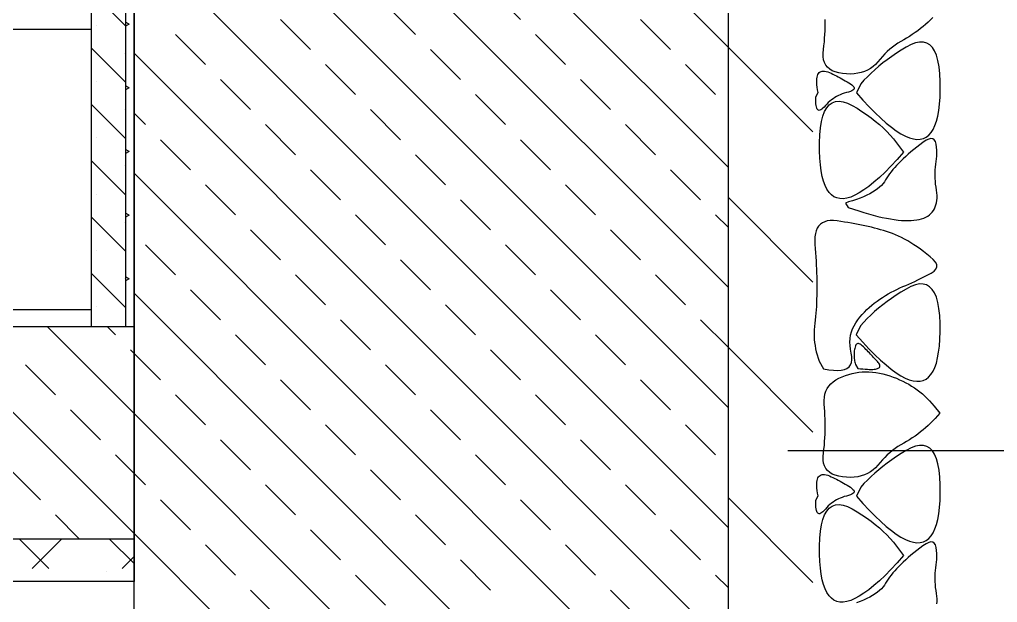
# Model space of a CAD drawing. Header units: metres. Extents: x -220 to 294, y -29 to 18.
# Drawn here: x 234.437 to 237.317, y 6.038 to 7.754 of the extents above; entities that cross this region are included whole.
import ezdxf

# ---------------------------------------------------------------- set-up
doc = ezdxf.new("R2010")
doc.units = ezdxf.units.M
doc.header["$MEASUREMENT"] = 0
doc.linetypes.add('DASHED4', pattern=[0.1875, 0.125, -0.0625])
for name, color, linetype in [('Cizgi', 7, 'Continuous'), ('Kesit_Kot', 7, 'Continuous'), ('Rota', 7, 'Continuous'), ('Tarama', 7, 'Continuous'), ('Yay', 7, 'Continuous')]:
    doc.layers.add(name, color=color, linetype=linetype)

msp = doc.modelspace()

# ---------------------------------------------------------------- linework, layer by layer
at = {"layer": 'Cizgi', "color": 59, "linetype": 'Continuous', "lineweight": -3}
for p, q in [((234.6488, 7.7242), (234.6488, 15.0424)), ((234.7738, 15.0424), (234.7738, 6.8492)), ((234.6488, 6.8992), (234.6488, 7.7242)), ((234.6488, 6.8492), (234.6488, 6.8992))]:
    msp.add_line(p, q, dxfattribs=at)
at = {"layer": 'Cizgi', "color": 38, "linetype": 'Continuous', "lineweight": -3}
msp.add_line((234.7488, 15.0424), (234.7488, 6.8492), dxfattribs=at)
at = {"layer": 'Cizgi', "color": 73, "linetype": 'DASHED4', "lineweight": -3}
for p, q in [((234.7738, 6.0992), (234.7738, 15.0424)), ((234.7738, -7.3977), (234.7738, 8.8523))]:
    msp.add_line(p, q, dxfattribs=at)
at = {"layer": 'Cizgi', "color": 118, "linetype": 'Continuous', "lineweight": -3}
msp.add_line((234.6488, 7.7242), (228.7238, 7.7242), dxfattribs=at)
at = {"layer": 'Cizgi', "color": 241, "linetype": 'Continuous', "lineweight": -3}
for p, q in [((234.6488, 6.8992), (227.8738, 6.8992)), ((234.7738, 6.2242), (234.7738, 6.0992)), ((234.7738, 6.0992), (225.2738, 6.0992)), ((234.7738, 6.0992), (226.9988, 6.0992))]:
    msp.add_line(p, q, dxfattribs=at)
at = {"layer": 'Cizgi', "color": 7, "linetype": 'Continuous', "lineweight": -3}
for p, q in [((234.6488, 6.8492), (227.8238, 6.8492)), ((234.7738, 6.8492), (234.6488, 6.8492)), ((234.7738, 6.8492), (234.7738, 6.2242)), ((234.7738, 6.2242), (227.5238, 6.2242))]:
    msp.add_line(p, q, dxfattribs=at)
at = {"layer": 'Kesit_Kot', "color": 216, "linetype": 'Continuous', "lineweight": -3}
msp.add_line((234.7738, 7.0937), (234.7738, 8.3437), dxfattribs=at)
at = {"layer": 'Rota', "color": 7, "linetype": 'Continuous', "lineweight": -3}
for p, q in [((234.7738, 4.9742), (234.7738, 15.0424)), ((236.5238, 15.0424), (236.5238, 6.2242)), ((236.5238, 6.2242), (236.5238, 4.9742))]:
    msp.add_line(p, q, dxfattribs=at)
at = {"layer": 'Tarama', "color": 58, "linetype": 'Continuous', "lineweight": -3}
for p, q in [((236.5238, 7.6726), (234.7738, 9.4226)), ((236.5238, 7.319), (234.7738, 9.069)), ((236.5238, 6.9655), (234.7738, 8.7155)), ((236.5238, 6.6119), (234.7738, 8.3619)), ((236.5238, 6.2584), (234.7738, 8.0084)), ((235.9125, 7.7536), (235.8241, 7.842)), ((234.7488, 7.7351), (234.6488, 7.8351)), ((235.6031, 7.7094), (235.5148, 7.7978)), ((235.2938, 7.6652), (235.2054, 7.7536)), ((236.3544, 7.6652), (236.2661, 7.7536)), ((234.664, 7.737), (234.664, 7.737)), ((234.7594, 7.7401), (234.7488, 7.7462)), ((234.7594, 7.7401), (234.7488, 7.734)), ((234.9844, 7.621), (234.896, 7.7094)), ((236.0451, 7.621), (235.9567, 7.7094)), ((234.7488, 7.5693), (234.6488, 7.6693)), ((235.7357, 7.5768), (235.6473, 7.6652)), ((236.7738, 7.4226), (236.5238, 7.6726)), ((234.7469, 7.6541), (234.7469, 7.6541)), ((236.5238, 5.9048), (234.7738, 7.6548)), ((235.4264, 7.5326), (235.338, 7.621)), ((236.487, 7.5326), (236.3986, 7.621)), ((235.117, 7.4884), (235.0286, 7.5768)), ((236.1777, 7.4884), (236.0893, 7.5768)), ((234.664, 7.5713), (234.664, 7.5713)), ((234.7594, 7.5526), (234.7488, 7.5587)), ((234.7594, 7.5526), (234.7488, 7.5465)), ((235.8683, 7.4442), (235.7799, 7.5326)), ((234.7488, 7.4036), (234.6488, 7.5036)), ((234.7469, 7.4884), (234.7469, 7.4884)), ((234.8076, 7.4442), (234.7738, 7.478)), ((235.5589, 7.4), (235.4706, 7.4884)), ((235.2496, 7.3558), (235.1612, 7.4442)), ((236.3102, 7.3558), (236.2219, 7.4442)), ((234.664, 7.4056), (234.664, 7.4056)), ((234.9402, 7.3116), (234.8518, 7.4)), ((236.0009, 7.3116), (235.9125, 7.4)), ((234.7594, 7.3651), (234.7488, 7.3712)), ((234.7594, 7.3651), (234.7488, 7.359)), ((235.6915, 7.2674), (235.6031, 7.3558)), ((234.7488, 7.2379), (234.6488, 7.3379)), ((234.7469, 7.3227), (234.7469, 7.3227)), ((236.5238, 5.5513), (234.7738, 7.3013)), ((235.3822, 7.2233), (235.2938, 7.3116)), ((236.4428, 7.2233), (236.3544, 7.3116)), ((235.0728, 7.1791), (234.9844, 7.2674)), ((236.1335, 7.1791), (236.0451, 7.2674)), ((234.664, 7.2398), (234.664, 7.2398)), ((236.7738, 6.9806), (236.5238, 7.2306)), ((235.8241, 7.1349), (235.7357, 7.2233)), ((234.7594, 7.1776), (234.7488, 7.1837)), ((234.7594, 7.1776), (234.7488, 7.1715)), ((235.5148, 7.0907), (235.4264, 7.1791)), ((236.5238, 7.1423), (236.487, 7.1791)), ((234.7488, 7.0722), (234.6488, 7.1722)), ((234.7469, 7.157), (234.7469, 7.157)), ((235.2054, 7.0465), (235.117, 7.1349)), ((236.2661, 7.0465), (236.1777, 7.1349)), ((234.896, 7.0023), (234.8076, 7.0907)), ((235.9567, 7.0023), (235.8683, 7.0907)), ((234.664, 7.0741), (234.664, 7.0741)), ((235.6473, 6.9581), (235.5589, 7.0465)), ((234.7488, 6.9064), (234.6488, 7.0064)), ((235.338, 6.9139), (235.2496, 7.0023)), ((236.3986, 6.9139), (236.3102, 7.0023)), ((234.7469, 6.9912), (234.7469, 6.9912)), ((234.7594, 6.9901), (234.7488, 6.9962)), ((234.7594, 6.9901), (234.7488, 6.984)), ((236.5238, 5.1977), (234.7738, 6.9477)), ((235.0286, 6.8697), (234.9402, 6.9581)), ((236.0893, 6.8697), (236.0009, 6.9581)), ((235.7799, 6.8255), (235.6915, 6.9139)), ((234.664, 6.9084), (234.664, 6.9084)), ((235.4706, 6.7813), (235.3822, 6.8697)), ((236.5238, 6.7887), (236.4428, 6.8697)), ((234.7738, 6.2406), (234.1652, 6.8492)), ((234.7738, 6.5942), (234.5187, 6.8492)), ((234.7193, 6.8255), (234.6955, 6.8492)), ((235.1612, 6.7371), (235.0728, 6.8255)), ((236.2219, 6.7371), (236.1335, 6.8255)), ((234.7738, 6.7709), (234.7635, 6.7813)), ((234.8518, 6.6929), (234.7738, 6.7709)), ((235.9125, 6.6929), (235.8241, 6.7813)), ((236.7738, 6.5387), (236.5238, 6.7887)), ((234.5425, 6.6487), (234.4541, 6.7371)), ((235.6031, 6.6487), (235.5148, 6.7371)), ((235.2938, 6.6045), (235.2054, 6.6929)), ((236.3544, 6.6045), (236.2661, 6.6929)), ((234.9844, 6.5603), (234.896, 6.6487)), ((236.0451, 6.5603), (235.9567, 6.6487)), ((234.6751, 6.5161), (234.5867, 6.6045)), ((235.7357, 6.5161), (235.6473, 6.6045)), ((236.3937, 4.9742), (234.7738, 6.5942)), ((235.4264, 6.4719), (235.338, 6.5603)), ((236.487, 6.4719), (236.3986, 6.5603)), ((235.117, 6.4278), (235.0286, 6.5161)), ((236.1777, 6.4278), (236.0893, 6.5161)), ((234.7738, 6.4174), (234.7193, 6.4719)), ((235.8683, 6.3836), (235.7799, 6.4719)), ((234.4983, 6.3394), (234.4099, 6.4278)), ((235.5589, 6.3394), (235.4706, 6.4278)), ((234.8076, 6.3836), (234.7738, 6.4174)), ((235.2496, 6.2952), (235.1612, 6.3836)), ((236.3102, 6.2952), (236.2219, 6.3836)), ((234.9402, 6.251), (234.8518, 6.3394)), ((236.0009, 6.251), (235.9125, 6.3394)), ((236.7738, 6.0968), (236.5238, 6.3468)), ((234.6134, 6.2242), (234.5425, 6.2952)), ((235.6915, 6.2068), (235.6031, 6.2952)), ((236.0402, 4.9742), (234.7738, 6.2406)), ((235.3822, 6.1626), (235.2938, 6.251)), ((236.4428, 6.1626), (236.3544, 6.251)), ((235.0728, 6.1184), (234.9844, 6.2068)), ((236.1335, 6.1184), (236.0451, 6.2068)), ((235.8241, 6.0742), (235.7357, 6.1626)), ((235.5148, 6.03), (235.4264, 6.1184)), ((236.5238, 6.0816), (236.487, 6.1184)), ((235.2054, 5.9858), (235.117, 6.0742)), ((236.2661, 5.9858), (236.1777, 6.0742))]:
    msp.add_line(p, q, dxfattribs=at)
at = {"layer": 'Tarama', "color": 36, "linetype": 'Continuous', "lineweight": -3}
for p, q in [((236.8101, 7.743), (236.81, 7.754)), ((237.1203, 7.7529), (237.1131, 7.746)), ((237.1274, 7.7599), (237.1203, 7.7529)), ((236.809, 7.7098), (236.8096, 7.7209)), ((236.8096, 7.7209), (236.8099, 7.7319)), ((236.8099, 7.7319), (236.8101, 7.743)), ((237.0826, 7.7209), (237.0746, 7.7151)), ((237.0904, 7.7269), (237.0826, 7.7209)), ((237.0981, 7.7331), (237.0904, 7.7269)), ((237.1057, 7.7394), (237.0981, 7.7331)), ((237.1131, 7.746), (237.1057, 7.7394)), ((236.8074, 7.6876), (236.8083, 7.6987)), ((236.8083, 7.6987), (236.809, 7.7098)), ((237.0411, 7.6941), (237.0324, 7.6892)), ((237.0497, 7.6991), (237.0411, 7.6941)), ((237.0581, 7.7042), (237.0497, 7.6991)), ((237.0664, 7.7096), (237.0581, 7.7042)), ((237.0746, 7.7151), (237.0664, 7.7096)), ((236.8039, 7.6544), (236.8049, 7.6653)), ((236.8049, 7.6653), (236.8063, 7.6765)), ((236.8063, 7.6765), (236.8074, 7.6876)), ((237.0002, 7.666), (236.9928, 7.6593)), ((237.0079, 7.6724), (237.0002, 7.666)), ((237.0159, 7.6784), (237.0079, 7.6724)), ((237.024, 7.684), (237.0159, 7.6784)), ((237.0337, 7.6635), (237.0195, 7.6543)), ((237.0324, 7.6892), (237.024, 7.684)), ((237.0484, 7.6725), (237.0337, 7.6635)), ((237.0628, 7.68), (237.0484, 7.6725)), ((237.076, 7.685), (237.0628, 7.68)), ((237.0882, 7.6874), (237.076, 7.685)), ((237.0992, 7.6873), (237.0882, 7.6874)), ((237.1091, 7.6846), (237.0992, 7.6873)), ((237.1179, 7.6793), (237.1091, 7.6846)), ((237.1256, 7.6715), (237.1179, 7.6793)), ((237.1323, 7.6612), (237.1256, 7.6715)), ((236.804, 7.6444), (236.8039, 7.6544)), ((236.8053, 7.6353), (236.804, 7.6444)), ((236.808, 7.6271), (236.8053, 7.6353)), ((236.9719, 7.637), (236.9653, 7.629)), ((236.9786, 7.6448), (236.9719, 7.637)), ((236.9856, 7.6523), (236.9786, 7.6448)), ((236.9926, 7.6355), (236.9799, 7.6258)), ((236.9928, 7.6593), (236.9856, 7.6523)), ((237.0058, 7.645), (236.9926, 7.6355)), ((237.0195, 7.6543), (237.0058, 7.645)), ((237.1378, 7.6483), (237.1323, 7.6612)), ((237.1422, 7.6328), (237.1378, 7.6483)), ((236.8118, 7.6197), (236.808, 7.6271)), ((236.8169, 7.6133), (236.8118, 7.6197)), ((236.8233, 7.6078), (236.8169, 7.6133)), ((236.8309, 7.6031), (236.8233, 7.6078)), ((236.9429, 7.6096), (236.9344, 7.6047)), ((236.9509, 7.6152), (236.9429, 7.6096)), ((236.9561, 7.606), (236.9449, 7.5958)), ((236.9584, 7.6217), (236.9509, 7.6152)), ((236.9677, 7.616), (236.9561, 7.606)), ((236.9653, 7.629), (236.9584, 7.6217)), ((236.9799, 7.6258), (236.9677, 7.616)), ((237.1454, 7.6148), (237.1422, 7.6328)), ((237.1476, 7.5942), (237.1454, 7.6148)), ((236.7852, 7.5738), (236.7854, 7.5791)), ((236.7854, 7.5791), (236.7861, 7.5838)), ((236.7861, 7.5838), (236.7871, 7.588)), ((236.7871, 7.588), (236.7885, 7.5917)), ((236.7885, 7.5917), (236.7902, 7.5948)), ((236.7902, 7.5948), (236.7923, 7.5973)), ((236.7923, 7.5973), (236.7948, 7.5993)), ((236.7948, 7.5993), (236.7976, 7.6007)), ((236.7976, 7.6007), (236.8008, 7.6016)), ((236.8008, 7.6016), (236.8043, 7.6019)), ((236.8043, 7.6019), (236.8083, 7.6017)), ((236.8083, 7.6017), (236.8125, 7.6009)), ((236.8125, 7.6009), (236.8172, 7.5996)), ((236.8172, 7.5996), (236.8222, 7.5977)), ((236.8222, 7.5977), (236.8275, 7.5954)), ((236.8275, 7.5954), (236.8328, 7.5929)), ((236.8397, 7.5994), (236.8309, 7.6031)), ((236.8328, 7.5929), (236.8381, 7.5903)), ((236.8381, 7.5903), (236.8433, 7.5877)), ((236.8498, 7.5965), (236.8397, 7.5994)), ((236.8433, 7.5877), (236.8486, 7.585)), ((236.8486, 7.585), (236.8538, 7.5822)), ((236.8611, 7.5946), (236.8498, 7.5965)), ((236.8538, 7.5822), (236.8589, 7.5794)), ((236.8589, 7.5794), (236.8641, 7.5765)), ((236.8731, 7.5935), (236.8611, 7.5946)), ((236.8641, 7.5765), (236.8692, 7.5735)), ((236.8845, 7.5933), (236.8731, 7.5935)), ((236.8955, 7.5939), (236.8845, 7.5933)), ((236.906, 7.5954), (236.8955, 7.5939)), ((236.916, 7.5977), (236.906, 7.5954)), ((236.9254, 7.6008), (236.916, 7.5977)), ((236.9343, 7.5854), (236.9242, 7.5749)), ((236.9344, 7.6047), (236.9254, 7.6008)), ((236.9449, 7.5958), (236.9343, 7.5854)), ((237.1487, 7.5711), (237.1476, 7.5942)), ((236.7852, 7.5679), (236.7852, 7.5738)), ((236.7857, 7.5615), (236.7852, 7.5679)), ((236.7865, 7.5546), (236.7857, 7.5615)), ((236.7876, 7.5471), (236.7865, 7.5546)), ((236.8692, 7.5735), (236.8743, 7.5704)), ((236.8743, 7.5704), (236.8794, 7.5673)), ((236.8794, 7.5673), (236.8844, 7.5641)), ((236.8844, 7.5641), (236.8886, 7.561)), ((236.8886, 7.561), (236.8918, 7.5581)), ((236.8938, 7.5478), (236.8916, 7.5456)), ((236.8918, 7.5581), (236.8939, 7.5553)), ((236.8949, 7.5501), (236.8938, 7.5478)), ((236.8939, 7.5553), (236.8949, 7.5526)), ((236.8949, 7.5526), (236.8949, 7.5501)), ((236.9146, 7.5643), (236.9017, 7.5377)), ((236.9242, 7.5749), (236.9146, 7.5643)), ((237.1488, 7.5472), (237.1487, 7.5711)), ((236.7824, 7.5118), (236.7825, 7.5186)), ((236.7825, 7.5186), (236.7828, 7.5262)), ((236.7828, 7.5262), (236.7892, 7.539)), ((236.7892, 7.539), (236.7876, 7.5471)), ((236.833, 7.5205), (236.8281, 7.517)), ((236.838, 7.5238), (236.833, 7.5205)), ((236.8433, 7.5269), (236.838, 7.5238)), ((236.8487, 7.5297), (236.8433, 7.5269)), ((236.8544, 7.5322), (236.8487, 7.5297)), ((236.8602, 7.5345), (236.8544, 7.5322)), ((236.8662, 7.5366), (236.8602, 7.5345)), ((236.8725, 7.5384), (236.8662, 7.5366)), ((236.8787, 7.54), (236.8725, 7.5384)), ((236.8841, 7.5417), (236.8787, 7.54)), ((236.8884, 7.5436), (236.8841, 7.5417)), ((236.8916, 7.5456), (236.8884, 7.5436)), ((236.9017, 7.5377), (236.9208, 7.5163)), ((237.1467, 7.5047), (237.1482, 7.525)), ((237.1482, 7.525), (237.1488, 7.5472)), ((236.7826, 7.5058), (236.7824, 7.5118)), ((236.7831, 7.5006), (236.7826, 7.5058)), ((236.7839, 7.4962), (236.7831, 7.5006)), ((236.7849, 7.4926), (236.7839, 7.4962)), ((236.7863, 7.4897), (236.7849, 7.4926)), ((236.8033, 7.4923), (236.8, 7.4896)), ((236.8069, 7.4959), (236.8033, 7.4923)), ((236.8107, 7.5002), (236.8069, 7.4959)), ((236.8083, 7.4831), (236.8145, 7.4941)), ((236.8148, 7.5048), (236.8107, 7.5002)), ((236.8145, 7.4941), (236.8219, 7.5026)), ((236.819, 7.5091), (236.8148, 7.5048)), ((236.8235, 7.5131), (236.819, 7.5091)), ((236.8219, 7.5026), (236.8304, 7.5085)), ((236.8281, 7.517), (236.8235, 7.5131)), ((236.8304, 7.5085), (236.84, 7.512)), ((236.84, 7.512), (236.8506, 7.513)), ((236.8506, 7.513), (236.8624, 7.5115)), ((236.8624, 7.5115), (236.8752, 7.5075)), ((236.8752, 7.5075), (236.8892, 7.5009)), ((236.8892, 7.5009), (236.904, 7.4923)), ((236.904, 7.4923), (236.9182, 7.4833)), ((236.9208, 7.5163), (236.9391, 7.4967)), ((236.9391, 7.4967), (236.9567, 7.4789)), ((237.1445, 7.4862), (237.1467, 7.5047)), ((236.7879, 7.4877), (236.7863, 7.4897)), ((236.7897, 7.4865), (236.7879, 7.4877)), ((236.7919, 7.4861), (236.7897, 7.4865)), ((236.7943, 7.4864), (236.7919, 7.4861)), ((236.7971, 7.4876), (236.7943, 7.4864)), ((236.8, 7.4896), (236.7971, 7.4876)), ((236.799, 7.4537), (236.8031, 7.4696)), ((236.8031, 7.4696), (236.8083, 7.4831)), ((236.9182, 7.4833), (236.9319, 7.474)), ((236.9319, 7.474), (236.945, 7.4645)), ((236.945, 7.4645), (236.9575, 7.4547)), ((236.9567, 7.4789), (236.9735, 7.463)), ((236.9735, 7.463), (236.9895, 7.4489)), ((237.1378, 7.4546), (237.1416, 7.4695)), ((237.1416, 7.4695), (237.1445, 7.4862)), ((236.7941, 7.4142), (236.796, 7.4352)), ((236.796, 7.4352), (236.799, 7.4537)), ((236.9575, 7.4547), (236.9694, 7.4447)), ((236.9694, 7.4447), (236.9807, 7.4344)), ((236.9807, 7.4344), (236.9914, 7.4239)), ((236.9895, 7.4489), (237.0048, 7.4366)), ((237.0048, 7.4366), (237.0193, 7.4261)), ((237.128, 7.4303), (237.1333, 7.4415)), ((237.1333, 7.4415), (237.1378, 7.4546)), ((236.7933, 7.3907), (236.7941, 7.4142)), ((236.9914, 7.4239), (237.0014, 7.4132)), ((237.0014, 7.4132), (237.0109, 7.4022)), ((237.0193, 7.4261), (237.033, 7.4174)), ((237.033, 7.4174), (237.046, 7.4105)), ((237.046, 7.4105), (237.0582, 7.4054)), ((237.0582, 7.4054), (237.0696, 7.4022)), ((237.0993, 7.4033), (237.1076, 7.4074)), ((237.1076, 7.4074), (237.1152, 7.4132)), ((237.1152, 7.4132), (237.122, 7.4208)), ((237.122, 7.4208), (237.128, 7.4303)), ((236.7934, 7.3674), (236.7933, 7.3907)), ((237.0109, 7.4022), (237.0198, 7.391)), ((237.0198, 7.391), (237.0406, 7.363)), ((237.0696, 7.4022), (237.0803, 7.4008)), ((237.0795, 7.3778), (237.0709, 7.3709)), ((237.0886, 7.3849), (237.0795, 7.3778)), ((237.0803, 7.4008), (237.0901, 7.4011)), ((237.098, 7.392), (237.0886, 7.3849)), ((237.0901, 7.4011), (237.0993, 7.4033)), ((237.107, 7.3981), (237.098, 7.392)), ((237.1148, 7.4018), (237.107, 7.3981)), ((237.1215, 7.4033), (237.1148, 7.4018)), ((237.127, 7.4025), (237.1215, 7.4033)), ((237.1314, 7.3995), (237.127, 7.4025)), ((237.1347, 7.3943), (237.1314, 7.3995)), ((237.1368, 7.3868), (237.1347, 7.3943)), ((237.138, 7.3778), (237.1368, 7.3868)), ((237.1387, 7.369), (237.138, 7.3778)), ((236.7942, 7.3459), (236.7934, 7.3674)), ((236.7958, 7.3261), (236.7942, 7.3459)), ((237.0406, 7.363), (237.0217, 7.3418)), ((237.047, 7.3504), (237.0398, 7.3438)), ((237.0546, 7.3572), (237.047, 7.3504)), ((237.0626, 7.364), (237.0546, 7.3572)), ((237.0709, 7.3709), (237.0626, 7.364)), ((237.1382, 7.3436), (237.1388, 7.3519)), ((237.139, 7.3604), (237.1387, 7.369)), ((237.1388, 7.3519), (237.139, 7.3604)), ((236.7982, 7.3081), (236.7958, 7.3261)), ((237.0035, 7.3224), (236.9861, 7.3047)), ((237.0217, 7.3418), (237.0035, 7.3224)), ((237.0147, 7.318), (237.0093, 7.3118)), ((237.0204, 7.3243), (237.0147, 7.318)), ((237.0265, 7.3307), (237.0204, 7.3243)), ((237.033, 7.3372), (237.0265, 7.3307)), ((237.0398, 7.3438), (237.033, 7.3372)), ((237.1339, 7.3112), (237.1347, 7.3194)), ((237.1347, 7.3194), (237.1358, 7.3275)), ((237.1358, 7.3275), (237.1371, 7.3355)), ((237.1371, 7.3355), (237.1382, 7.3436)), ((236.8013, 7.2919), (236.7982, 7.3081)), ((236.8051, 7.2775), (236.8013, 7.2919)), ((236.9694, 7.2889), (236.9535, 7.2748)), ((236.9861, 7.3047), (236.9694, 7.2889)), ((236.9955, 7.2936), (236.9916, 7.2878)), ((236.9997, 7.2996), (236.9955, 7.2936)), ((237.0043, 7.3057), (236.9997, 7.2996)), ((237.0093, 7.3118), (237.0043, 7.3057)), ((237.1335, 7.3029), (237.1339, 7.3112)), ((237.1335, 7.2945), (237.1335, 7.3029)), ((237.1338, 7.2861), (237.1335, 7.2945)), ((236.8098, 7.2648), (236.8051, 7.2775)), ((236.8151, 7.254), (236.8098, 7.2648)), ((236.9383, 7.2625), (236.9239, 7.252)), ((236.9535, 7.2748), (236.9383, 7.2625)), ((236.9697, 7.2601), (236.9635, 7.2551)), ((236.9753, 7.2653), (236.9697, 7.2601)), ((236.9802, 7.2707), (236.9753, 7.2653)), ((236.9844, 7.2763), (236.9802, 7.2707)), ((236.988, 7.2819), (236.9844, 7.2763)), ((236.9916, 7.2878), (236.988, 7.2819)), ((237.1344, 7.2775), (237.1338, 7.2861)), ((237.1353, 7.2689), (237.1344, 7.2775)), ((237.1366, 7.2602), (237.1353, 7.2689)), ((237.138, 7.2515), (237.1366, 7.2602)), ((236.8212, 7.2449), (236.8151, 7.254)), ((236.8281, 7.2376), (236.8212, 7.2449)), ((236.8357, 7.2321), (236.8281, 7.2376)), ((236.8441, 7.2283), (236.8357, 7.2321)), ((236.8852, 7.2312), (236.8738, 7.2278)), ((236.8973, 7.2363), (236.8852, 7.2312)), ((236.9102, 7.2433), (236.8973, 7.2363)), ((236.9239, 7.252), (236.9102, 7.2433)), ((236.9226, 7.2322), (236.9125, 7.2281)), ((236.9321, 7.2364), (236.9226, 7.2322)), ((236.941, 7.2409), (236.9321, 7.2364)), ((236.9491, 7.2454), (236.941, 7.2409)), ((236.9567, 7.2502), (236.9491, 7.2454)), ((236.9635, 7.2551), (236.9567, 7.2502)), ((237.139, 7.2432), (237.138, 7.2515)), ((237.1394, 7.2353), (237.139, 7.2432)), ((237.1394, 7.2278), (237.1394, 7.2353)), ((236.8533, 7.2264), (236.8441, 7.2283)), ((236.8631, 7.2262), (236.8533, 7.2264)), ((236.8738, 7.2278), (236.8631, 7.2262)), ((236.8781, 7.2167), (236.8693, 7.2131)), ((236.8693, 7.2131), (236.8775, 7.2005)), ((236.8902, 7.2203), (236.8781, 7.2167)), ((236.9017, 7.2241), (236.8902, 7.2203)), ((236.9125, 7.2281), (236.9017, 7.2241)), ((237.1317, 7.1964), (237.1342, 7.2018)), ((237.1342, 7.2018), (237.1363, 7.2077)), ((237.1363, 7.2077), (237.1378, 7.214)), ((237.1378, 7.214), (237.1388, 7.2207)), ((237.1388, 7.2207), (237.1394, 7.2278)), ((236.8775, 7.2005), (236.8933, 7.1951)), ((236.8933, 7.1951), (236.9086, 7.1901)), ((236.9086, 7.1901), (236.9235, 7.1855)), ((236.9235, 7.1855), (236.9378, 7.1814)), ((236.9378, 7.1814), (236.9517, 7.1776)), ((236.9517, 7.1776), (236.965, 7.1742)), ((236.965, 7.1742), (236.9779, 7.1713)), ((237.1063, 7.1719), (237.1118, 7.175)), ((237.1118, 7.175), (237.1167, 7.1785)), ((237.1167, 7.1785), (237.1212, 7.1823)), ((237.1212, 7.1823), (237.1252, 7.1866)), ((237.1252, 7.1866), (237.1287, 7.1913)), ((237.1287, 7.1913), (237.1317, 7.1964)), ((236.7906, 7.1457), (236.7865, 7.1393)), ((236.7957, 7.151), (236.7906, 7.1457)), ((236.8016, 7.1552), (236.7957, 7.151)), ((236.8085, 7.1584), (236.8016, 7.1552)), ((236.8162, 7.1606), (236.8085, 7.1584)), ((236.8249, 7.1617), (236.8162, 7.1606)), ((236.8345, 7.1617), (236.8249, 7.1617)), ((236.8449, 7.1607), (236.8345, 7.1617)), ((236.8557, 7.1592), (236.8449, 7.1607)), ((236.8664, 7.1576), (236.8557, 7.1592)), ((236.8769, 7.1559), (236.8664, 7.1576)), ((236.8872, 7.1542), (236.8769, 7.1559)), ((236.8974, 7.1523), (236.8872, 7.1542)), ((236.9074, 7.1504), (236.8974, 7.1523)), ((236.9173, 7.1485), (236.9074, 7.1504)), ((236.927, 7.1464), (236.9173, 7.1485)), ((236.9366, 7.1443), (236.927, 7.1464)), ((236.946, 7.1421), (236.9366, 7.1443)), ((236.9779, 7.1713), (236.9903, 7.1687)), ((236.9903, 7.1687), (237.0022, 7.1665)), ((237.0022, 7.1665), (237.0135, 7.1648)), ((237.0135, 7.1648), (237.0244, 7.1634)), ((237.0244, 7.1634), (237.0348, 7.1625)), ((237.0348, 7.1625), (237.0448, 7.1619)), ((237.0448, 7.1619), (237.0542, 7.1617)), ((237.0542, 7.1617), (237.0631, 7.162)), ((237.0631, 7.162), (237.0715, 7.1626)), ((237.0715, 7.1626), (237.0795, 7.1637)), ((237.0795, 7.1637), (237.0869, 7.1652)), ((237.0869, 7.1652), (237.0939, 7.167)), ((237.0939, 7.167), (237.1003, 7.1693)), ((237.1003, 7.1693), (237.1063, 7.1719)), ((236.7809, 7.1234), (236.7795, 7.1139)), ((236.7832, 7.1319), (236.7809, 7.1234)), ((236.7865, 7.1393), (236.7832, 7.1319)), ((236.9552, 7.1398), (236.946, 7.1421)), ((236.9643, 7.1375), (236.9552, 7.1398)), ((236.9732, 7.135), (236.9643, 7.1375)), ((236.982, 7.1325), (236.9732, 7.135)), ((236.9906, 7.13), (236.982, 7.1325)), ((236.9993, 7.1271), (236.9906, 7.13)), ((237.008, 7.1238), (236.9993, 7.1271)), ((237.0168, 7.1201), (237.008, 7.1238)), ((237.0257, 7.1161), (237.0168, 7.1201)), ((237.0347, 7.1117), (237.0257, 7.1161)), ((236.7795, 7.1139), (236.7789, 7.1033)), ((236.7789, 7.1033), (236.7793, 7.0917)), ((236.7793, 7.0917), (236.7803, 7.0793)), ((237.0437, 7.1069), (237.0347, 7.1117)), ((237.0529, 7.1018), (237.0437, 7.1069)), ((237.0621, 7.0963), (237.0529, 7.1018)), ((237.0714, 7.0904), (237.0621, 7.0963)), ((237.0807, 7.0841), (237.0714, 7.0904)), ((236.7803, 7.0793), (236.7813, 7.067)), ((236.7813, 7.067), (236.7822, 7.0549)), ((237.0902, 7.0774), (237.0807, 7.0841)), ((237.0997, 7.0704), (237.0902, 7.0774)), ((237.1093, 7.063), (237.0997, 7.0704)), ((237.119, 7.0552), (237.1093, 7.063)), ((236.7822, 7.0549), (236.7829, 7.0428)), ((236.7829, 7.0428), (236.7836, 7.031)), ((236.7836, 7.031), (236.7841, 7.0192)), ((237.1283, 7.0472), (237.119, 7.0552)), ((237.1348, 7.0395), (237.1283, 7.0472)), ((237.1383, 7.0322), (237.1348, 7.0395)), ((237.1387, 7.0254), (237.1383, 7.0322)), ((236.7841, 7.0192), (236.7846, 7.0076)), ((236.7846, 7.0076), (236.7849, 6.9961)), ((237.1022, 6.9968), (237.112, 7.0019)), ((237.112, 7.0019), (237.1219, 7.0072)), ((237.1219, 7.0072), (237.1305, 7.0129)), ((237.1305, 7.0129), (237.1361, 7.0189)), ((237.1361, 7.0189), (237.1387, 7.0254)), ((236.7849, 6.9961), (236.7851, 6.9848)), ((236.7851, 6.9848), (236.7853, 6.9736)), ((236.7853, 6.9736), (236.7853, 6.9625)), ((237.047, 6.9711), (237.0559, 6.9748)), ((237.0559, 6.9748), (237.0648, 6.9787)), ((237.0756, 6.9728), (237.0623, 6.9678)), ((237.0648, 6.9787), (237.074, 6.9829)), ((237.074, 6.9829), (237.0832, 6.9873)), ((237.0877, 6.9752), (237.0756, 6.9728)), ((237.0832, 6.9873), (237.0927, 6.9919)), ((237.0987, 6.9751), (237.0877, 6.9752)), ((237.0927, 6.9919), (237.1022, 6.9968)), ((237.1086, 6.9724), (237.0987, 6.9751)), ((237.1175, 6.9671), (237.1086, 6.9724)), ((236.7852, 6.9516), (236.785, 6.9408)), ((236.7853, 6.9625), (236.7852, 6.9516)), ((236.9873, 6.941), (236.9957, 6.9459)), ((236.9957, 6.9459), (237.0041, 6.9506)), ((237.0041, 6.9506), (237.0126, 6.9551)), ((237.0126, 6.9551), (237.0211, 6.9594)), ((237.0332, 6.9513), (237.019, 6.9421)), ((237.0211, 6.9594), (237.0297, 6.9635)), ((237.0297, 6.9635), (237.0383, 6.9674)), ((237.048, 6.9603), (237.0332, 6.9513)), ((237.0383, 6.9674), (237.047, 6.9711)), ((237.0623, 6.9678), (237.048, 6.9603)), ((237.1252, 6.9593), (237.1175, 6.9671)), ((237.1318, 6.949), (237.1252, 6.9593)), ((237.1373, 6.9361), (237.1318, 6.949)), ((236.7843, 6.9197), (236.7838, 6.9093)), ((236.7847, 6.9302), (236.7843, 6.9197)), ((236.785, 6.9408), (236.7847, 6.9302)), ((236.9469, 6.9129), (236.9546, 6.9191)), ((236.9546, 6.9191), (236.9626, 6.9249)), ((236.9626, 6.9249), (236.9708, 6.9305)), ((236.9708, 6.9305), (236.9791, 6.9358)), ((236.9791, 6.9358), (236.9873, 6.941)), ((236.9921, 6.9233), (236.9794, 6.9136)), ((237.0053, 6.9328), (236.9921, 6.9233)), ((237.019, 6.9421), (237.0053, 6.9328)), ((237.1417, 6.9206), (237.1373, 6.9361)), ((237.145, 6.9026), (237.1417, 6.9206)), ((236.7825, 6.8889), (236.7817, 6.879)), ((236.7832, 6.899), (236.7825, 6.8889)), ((236.7838, 6.9093), (236.7832, 6.899)), ((236.9123, 6.8773), (236.9187, 6.8851)), ((236.9187, 6.8851), (236.9253, 6.8925)), ((236.9253, 6.8925), (236.9322, 6.8996)), ((236.9322, 6.8996), (236.9394, 6.9064)), ((236.9394, 6.9064), (236.9469, 6.9129)), ((236.9556, 6.8937), (236.9444, 6.8836)), ((236.9672, 6.9037), (236.9556, 6.8937)), ((236.9794, 6.9136), (236.9672, 6.9037)), ((237.1472, 6.882), (237.145, 6.9026)), ((236.7797, 6.8594), (236.7786, 6.8499)), ((236.7807, 6.8691), (236.7797, 6.8594)), ((236.7817, 6.879), (236.7807, 6.8691)), ((236.895, 6.8522), (236.9003, 6.8609)), ((236.9003, 6.8609), (236.9061, 6.8693)), ((236.9061, 6.8693), (236.9123, 6.8773)), ((236.9237, 6.8627), (236.9141, 6.8521)), ((236.9338, 6.8732), (236.9237, 6.8627)), ((236.9444, 6.8836), (236.9338, 6.8732)), ((237.1482, 6.8589), (237.1472, 6.882)), ((237.1483, 6.835), (237.1482, 6.8589)), ((236.7778, 6.8404), (236.7774, 6.8309)), ((236.7774, 6.8309), (236.7774, 6.8215)), ((236.7786, 6.8499), (236.7778, 6.8404)), ((236.8848, 6.8243), (236.8873, 6.8339)), ((236.8873, 6.8339), (236.8907, 6.8432)), ((236.8907, 6.8432), (236.895, 6.8522)), ((236.9141, 6.8521), (236.9012, 6.8254)), ((237.1477, 6.8128), (237.1483, 6.835)), ((236.7774, 6.8215), (236.7779, 6.8122)), ((236.7779, 6.8122), (236.7787, 6.8029)), ((236.7787, 6.8029), (236.78, 6.7936)), ((236.8828, 6.8042), (236.8833, 6.8144)), ((236.8832, 6.7937), (236.8828, 6.8042)), ((236.8833, 6.8144), (236.8848, 6.8243)), ((236.9012, 6.8254), (236.9203, 6.8041)), ((236.9036, 6.7993), (236.9018, 6.7979)), ((236.9056, 6.8), (236.9036, 6.7993)), ((236.9079, 6.8), (236.9056, 6.8)), ((236.9104, 6.7994), (236.9079, 6.8)), ((236.9131, 6.7981), (236.9104, 6.7994)), ((236.9203, 6.8041), (236.9387, 6.7845)), ((237.1463, 6.7925), (237.1477, 6.8128)), ((236.78, 6.7936), (236.7817, 6.7844)), ((236.7817, 6.7844), (236.7837, 6.7753)), ((236.7837, 6.7753), (236.7862, 6.7662)), ((236.8845, 6.7829), (236.8832, 6.7937)), ((236.8868, 6.7718), (236.8845, 6.7829)), ((236.8886, 6.7612), (236.8868, 6.7718)), ((236.895, 6.7704), (236.8949, 6.7667)), ((236.8953, 6.7742), (236.895, 6.7704)), ((236.8957, 6.778), (236.8953, 6.7742)), ((236.8963, 6.7818), (236.8957, 6.778)), ((236.897, 6.7857), (236.8963, 6.7818)), ((236.8979, 6.7896), (236.897, 6.7857)), ((236.8989, 6.7931), (236.8979, 6.7896)), ((236.9002, 6.7958), (236.8989, 6.7931)), ((236.9018, 6.7979), (236.9002, 6.7958)), ((236.9161, 6.7961), (236.9131, 6.7981)), ((236.9193, 6.7934), (236.9161, 6.7961)), ((236.9228, 6.7901), (236.9193, 6.7934)), ((236.9264, 6.7864), (236.9228, 6.7901)), ((236.9299, 6.7827), (236.9264, 6.7864)), ((236.9333, 6.7792), (236.9299, 6.7827)), ((236.9367, 6.7757), (236.9333, 6.7792)), ((236.94, 6.7722), (236.9367, 6.7757)), ((236.9387, 6.7845), (236.9562, 6.7667)), ((236.9432, 6.7689), (236.94, 6.7722)), ((237.1411, 6.7573), (237.1441, 6.774)), ((237.1441, 6.774), (237.1463, 6.7925)), ((236.7862, 6.7662), (236.7892, 6.7571)), ((236.7892, 6.7571), (236.7925, 6.7481)), ((236.7925, 6.7481), (236.8051, 6.7255)), ((236.8846, 6.7369), (236.8875, 6.7438)), ((236.8875, 6.7438), (236.8888, 6.7519)), ((236.8888, 6.7519), (236.8886, 6.7612)), ((236.8949, 6.7667), (236.8949, 6.763)), ((236.8949, 6.763), (236.8951, 6.7593)), ((236.8951, 6.7593), (236.8954, 6.7557)), ((236.8954, 6.7557), (236.8959, 6.7521)), ((236.8959, 6.7521), (236.8965, 6.7486)), ((236.8965, 6.7486), (236.8972, 6.7451)), ((236.8972, 6.7451), (236.8981, 6.7417)), ((236.8981, 6.7417), (236.8991, 6.7382)), ((236.9463, 6.7655), (236.9432, 6.7689)), ((236.9494, 6.7623), (236.9463, 6.7655)), ((236.9524, 6.7591), (236.9494, 6.7623)), ((236.9554, 6.756), (236.9524, 6.7591)), ((236.9582, 6.7529), (236.9554, 6.756)), ((236.9562, 6.7667), (236.973, 6.7508)), ((236.9611, 6.75), (236.9582, 6.7529)), ((236.9638, 6.747), (236.9611, 6.75)), ((236.9662, 6.7442), (236.9638, 6.747)), ((236.9681, 6.7416), (236.9662, 6.7442)), ((236.9696, 6.7392), (236.9681, 6.7416)), ((236.973, 6.7508), (236.9891, 6.7367)), ((237.1328, 6.7293), (237.1374, 6.7424)), ((237.1374, 6.7424), (237.1411, 6.7573)), ((236.8051, 6.7255), (236.8206, 6.7226)), ((236.8206, 6.7226), (236.8344, 6.721)), ((236.8344, 6.721), (236.8467, 6.7207)), ((236.8467, 6.7207), (236.8574, 6.7215)), ((236.8574, 6.7215), (236.8665, 6.7235)), ((236.8665, 6.7235), (236.8741, 6.7268)), ((236.8741, 6.7268), (236.8801, 6.7312)), ((236.8801, 6.7312), (236.8846, 6.7369)), ((236.8889, 6.7117), (236.8988, 6.7138)), ((236.8988, 6.7138), (236.9087, 6.7153)), ((236.8991, 6.7382), (236.9064, 6.7267)), ((236.9064, 6.7267), (236.9141, 6.7258)), ((236.9087, 6.7153), (236.9187, 6.7163)), ((236.9141, 6.7258), (236.9212, 6.725)), ((236.9187, 6.7163), (236.9287, 6.7167)), ((236.9212, 6.725), (236.9279, 6.7244)), ((236.9279, 6.7244), (236.9341, 6.724)), ((236.9287, 6.7167), (236.9388, 6.7165)), ((236.9341, 6.724), (236.9398, 6.7238)), ((236.9388, 6.7165), (236.949, 6.7158)), ((236.9398, 6.7238), (236.945, 6.7237)), ((236.945, 6.7237), (236.9498, 6.7238)), ((236.949, 6.7158), (236.9592, 6.7146)), ((236.9498, 6.7238), (236.9541, 6.7241)), ((236.9541, 6.7241), (236.9579, 6.7246)), ((236.9579, 6.7246), (236.9612, 6.7253)), ((236.9592, 6.7146), (236.9695, 6.7127)), ((236.9612, 6.7253), (236.964, 6.7261)), ((236.964, 6.7261), (236.9664, 6.7271)), ((236.9664, 6.7271), (236.9683, 6.7283)), ((236.9683, 6.7283), (236.9697, 6.7297)), ((236.9695, 6.7127), (236.9798, 6.7104)), ((236.9706, 6.7369), (236.9696, 6.7392)), ((236.9697, 6.7297), (236.9706, 6.7312)), ((236.9711, 6.7348), (236.9706, 6.7369)), ((236.9706, 6.7312), (236.9711, 6.7329)), ((236.9711, 6.7329), (236.9711, 6.7348)), ((236.9891, 6.7367), (237.0043, 6.7244)), ((237.0043, 6.7244), (237.0188, 6.7139)), ((237.0188, 6.7139), (237.0326, 6.7052)), ((237.1215, 6.7086), (237.1276, 6.718)), ((237.1276, 6.718), (237.1328, 6.7293)), ((236.8266, 6.6813), (236.8334, 6.6875)), ((236.8334, 6.6875), (236.8413, 6.693)), ((236.8413, 6.693), (236.8502, 6.6979)), ((236.8502, 6.6979), (236.8597, 6.7022)), ((236.8597, 6.7022), (236.8694, 6.7059)), ((236.8694, 6.7059), (236.8791, 6.7091)), ((236.8791, 6.7091), (236.8889, 6.7117)), ((236.9798, 6.7104), (236.9901, 6.7076)), ((236.9901, 6.7076), (237.0002, 6.7045)), ((237.0002, 6.7045), (237.01, 6.7011)), ((237.01, 6.7011), (237.0196, 6.6974)), ((237.0196, 6.6974), (237.029, 6.6934)), ((237.029, 6.6934), (237.0382, 6.6892)), ((237.0326, 6.7052), (237.0455, 6.6983)), ((237.0382, 6.6892), (237.0471, 6.6846)), ((237.0455, 6.6983), (237.0577, 6.6932)), ((237.0471, 6.6846), (237.0559, 6.6798)), ((237.0577, 6.6932), (237.0691, 6.69)), ((237.0691, 6.69), (237.0798, 6.6886)), ((237.0798, 6.6886), (237.0897, 6.6889)), ((237.0897, 6.6889), (237.0988, 6.6911)), ((237.0988, 6.6911), (237.1071, 6.6951)), ((237.1071, 6.6951), (237.1147, 6.701)), ((237.1147, 6.701), (237.1215, 6.7086)), ((236.8093, 6.6507), (236.8121, 6.6593)), ((236.8121, 6.6593), (236.8159, 6.6673)), ((236.8159, 6.6673), (236.8208, 6.6746)), ((236.8208, 6.6746), (236.8266, 6.6813)), ((237.0559, 6.6798), (237.0644, 6.6747)), ((237.0644, 6.6747), (237.0726, 6.6693)), ((237.0726, 6.6693), (237.0807, 6.6636)), ((237.0807, 6.6636), (237.0885, 6.6576)), ((237.0885, 6.6576), (237.0961, 6.6513)), ((236.8067, 6.6317), (236.8075, 6.6415)), ((236.8069, 6.6213), (236.8067, 6.6317)), ((236.8075, 6.6415), (236.8093, 6.6507)), ((237.0961, 6.6513), (237.1034, 6.6448)), ((237.1034, 6.6448), (237.1106, 6.6379)), ((237.1106, 6.6379), (237.1175, 6.6308)), ((237.1175, 6.6308), (237.1242, 6.6234)), ((236.8079, 6.6104), (236.8069, 6.6213)), ((236.8087, 6.5995), (236.8079, 6.6104)), ((236.8093, 6.5885), (236.8087, 6.5995)), ((237.1242, 6.6234), (237.1307, 6.6157)), ((237.1307, 6.6157), (237.1477, 6.5946)), ((236.8098, 6.5775), (236.8093, 6.5885)), ((236.81, 6.5665), (236.8098, 6.5775)), ((237.1274, 6.5724), (237.1203, 6.5654)), ((237.1343, 6.5796), (237.1274, 6.5724)), ((237.1411, 6.587), (237.1343, 6.5796)), ((237.1477, 6.5946), (237.1411, 6.587)), ((236.8096, 6.5334), (236.8099, 6.5444)), ((236.8099, 6.5444), (236.8101, 6.5555)), ((236.8101, 6.5555), (236.81, 6.5665)), ((237.0904, 6.5394), (237.0826, 6.5334)), ((237.0981, 6.5456), (237.0904, 6.5394)), ((237.1057, 6.5519), (237.0981, 6.5456)), ((237.1131, 6.5585), (237.1057, 6.5519)), ((237.1203, 6.5654), (237.1131, 6.5585)), ((236.8074, 6.5001), (236.8083, 6.5112)), ((236.8083, 6.5112), (236.809, 6.5223)), ((236.809, 6.5223), (236.8096, 6.5334)), ((237.0497, 6.5116), (237.0411, 6.5066)), ((237.0581, 6.5167), (237.0497, 6.5116)), ((237.0664, 6.5221), (237.0581, 6.5167)), ((237.0746, 6.5276), (237.0664, 6.5221)), ((237.0826, 6.5334), (237.0746, 6.5276)), ((236.8049, 6.4778), (236.8063, 6.489)), ((236.8063, 6.489), (236.8074, 6.5001)), ((237.0079, 6.4849), (237.0002, 6.4785)), ((237.0159, 6.4909), (237.0079, 6.4849)), ((237.024, 6.4965), (237.0159, 6.4909)), ((237.0324, 6.5017), (237.024, 6.4965)), ((237.0411, 6.5066), (237.0324, 6.5017)), ((237.0484, 6.485), (237.0337, 6.476)), ((237.0628, 6.4925), (237.0484, 6.485)), ((237.076, 6.4975), (237.0628, 6.4925)), ((237.0882, 6.4999), (237.076, 6.4975)), ((237.0992, 6.4998), (237.0882, 6.4999)), ((237.1091, 6.4971), (237.0992, 6.4998)), ((237.1179, 6.4918), (237.1091, 6.4971)), ((237.1256, 6.484), (237.1179, 6.4918)), ((237.1323, 6.4737), (237.1256, 6.484)), ((236.8039, 6.4669), (236.8049, 6.4778)), ((236.804, 6.4569), (236.8039, 6.4669)), ((236.8053, 6.4478), (236.804, 6.4569)), ((236.9786, 6.4573), (236.9719, 6.4495)), ((236.9856, 6.4648), (236.9786, 6.4573)), ((236.9928, 6.4718), (236.9856, 6.4648)), ((237.0058, 6.4575), (236.9926, 6.448)), ((237.0002, 6.4785), (236.9928, 6.4718)), ((237.0195, 6.4668), (237.0058, 6.4575)), ((237.0337, 6.476), (237.0195, 6.4668)), ((237.1378, 6.4608), (237.1323, 6.4737)), ((237.1422, 6.4453), (237.1378, 6.4608)), ((236.808, 6.4396), (236.8053, 6.4478)), ((236.8118, 6.4322), (236.808, 6.4396)), ((236.8169, 6.4258), (236.8118, 6.4322)), ((236.8233, 6.4203), (236.8169, 6.4258)), ((236.9509, 6.4277), (236.9429, 6.4221)), ((236.9584, 6.4342), (236.9509, 6.4277)), ((236.9677, 6.4285), (236.9561, 6.4185)), ((236.9653, 6.4415), (236.9584, 6.4342)), ((236.9719, 6.4495), (236.9653, 6.4415)), ((236.9799, 6.4383), (236.9677, 6.4285)), ((236.9926, 6.448), (236.9799, 6.4383)), ((237.1454, 6.4273), (237.1422, 6.4453)), ((237.1476, 6.4067), (237.1454, 6.4273)), ((236.7854, 6.3916), (236.7861, 6.3963)), ((236.7861, 6.3963), (236.7871, 6.4005)), ((236.7871, 6.4005), (236.7885, 6.4042)), ((236.7885, 6.4042), (236.7902, 6.4073)), ((236.7902, 6.4073), (236.7923, 6.4098)), ((236.7923, 6.4098), (236.7948, 6.4118)), ((236.7948, 6.4118), (236.7976, 6.4132)), ((236.7976, 6.4132), (236.8008, 6.4141)), ((236.8008, 6.4141), (236.8043, 6.4144)), ((236.8043, 6.4144), (236.8083, 6.4142)), ((236.8083, 6.4142), (236.8125, 6.4134)), ((236.8125, 6.4134), (236.8172, 6.4121)), ((236.8172, 6.4121), (236.8222, 6.4102)), ((236.8222, 6.4102), (236.8275, 6.4079)), ((236.8309, 6.4156), (236.8233, 6.4203)), ((236.8275, 6.4079), (236.8328, 6.4054)), ((236.8397, 6.4119), (236.8309, 6.4156)), ((236.8328, 6.4054), (236.8381, 6.4028)), ((236.8381, 6.4028), (236.8433, 6.4002)), ((236.8498, 6.409), (236.8397, 6.4119)), ((236.8433, 6.4002), (236.8486, 6.3975)), ((236.8486, 6.3975), (236.8538, 6.3947)), ((236.8611, 6.4071), (236.8498, 6.409)), ((236.8731, 6.406), (236.8611, 6.4071)), ((236.8845, 6.4058), (236.8731, 6.406)), ((236.8955, 6.4064), (236.8845, 6.4058)), ((236.906, 6.4079), (236.8955, 6.4064)), ((236.916, 6.4102), (236.906, 6.4079)), ((236.9254, 6.4133), (236.916, 6.4102)), ((236.9343, 6.3979), (236.9242, 6.3874)), ((236.9344, 6.4173), (236.9254, 6.4133)), ((236.9449, 6.4083), (236.9343, 6.3979)), ((236.9429, 6.4221), (236.9344, 6.4173)), ((236.9561, 6.4185), (236.9449, 6.4083)), ((237.1487, 6.3836), (237.1476, 6.4067)), ((236.7852, 6.3863), (236.7854, 6.3916)), ((236.7852, 6.3804), (236.7852, 6.3863)), ((236.7857, 6.374), (236.7852, 6.3804)), ((236.7865, 6.3671), (236.7857, 6.374)), ((236.7876, 6.3596), (236.7865, 6.3671)), ((236.8538, 6.3947), (236.8589, 6.3919)), ((236.8589, 6.3919), (236.8641, 6.389)), ((236.8641, 6.389), (236.8692, 6.386)), ((236.8692, 6.386), (236.8743, 6.3829)), ((236.8743, 6.3829), (236.8794, 6.3798)), ((236.8794, 6.3798), (236.8844, 6.3766)), ((236.8844, 6.3766), (236.8886, 6.3735)), ((236.8886, 6.3735), (236.8918, 6.3706)), ((236.8918, 6.3706), (236.8939, 6.3678)), ((236.8939, 6.3678), (236.8949, 6.3651)), ((236.9146, 6.3768), (236.9017, 6.3502)), ((236.9242, 6.3874), (236.9146, 6.3768)), ((237.1488, 6.3597), (237.1487, 6.3836)), ((236.7825, 6.3311), (236.7828, 6.3387)), ((236.7828, 6.3387), (236.7892, 6.3515)), ((236.7892, 6.3515), (236.7876, 6.3596)), ((236.8433, 6.3394), (236.838, 6.3363)), ((236.8487, 6.3422), (236.8433, 6.3394)), ((236.8544, 6.3447), (236.8487, 6.3422)), ((236.8602, 6.347), (236.8544, 6.3447)), ((236.8662, 6.3491), (236.8602, 6.347)), ((236.8725, 6.3509), (236.8662, 6.3491)), ((236.8787, 6.3525), (236.8725, 6.3509)), ((236.8841, 6.3542), (236.8787, 6.3525)), ((236.8884, 6.3561), (236.8841, 6.3542)), ((236.8916, 6.3581), (236.8884, 6.3561)), ((236.8938, 6.3603), (236.8916, 6.3581)), ((236.8949, 6.3626), (236.8938, 6.3603)), ((236.8949, 6.3651), (236.8949, 6.3626)), ((236.9017, 6.3502), (236.9208, 6.3288)), ((237.1467, 6.3172), (237.1482, 6.3375)), ((237.1482, 6.3375), (237.1488, 6.3597)), ((236.7824, 6.3243), (236.7825, 6.3311)), ((236.7826, 6.3183), (236.7824, 6.3243)), ((236.7831, 6.3131), (236.7826, 6.3183)), ((236.7839, 6.3087), (236.7831, 6.3131)), ((236.8107, 6.3127), (236.8069, 6.3084)), ((236.8148, 6.3173), (236.8107, 6.3127)), ((236.8145, 6.3066), (236.8219, 6.3151)), ((236.819, 6.3216), (236.8148, 6.3173)), ((236.8235, 6.3257), (236.819, 6.3216)), ((236.8219, 6.3151), (236.8304, 6.321)), ((236.8281, 6.3295), (236.8235, 6.3257)), ((236.833, 6.333), (236.8281, 6.3295)), ((236.8304, 6.321), (236.84, 6.3245)), ((236.838, 6.3363), (236.833, 6.333)), ((236.84, 6.3245), (236.8506, 6.3255)), ((236.8506, 6.3255), (236.8624, 6.324)), ((236.8624, 6.324), (236.8752, 6.32)), ((236.8752, 6.32), (236.8892, 6.3134)), ((236.8892, 6.3134), (236.904, 6.3048)), ((236.9208, 6.3288), (236.9391, 6.3092)), ((236.9391, 6.3092), (236.9567, 6.2915)), ((237.1445, 6.2987), (237.1467, 6.3172)), ((236.7849, 6.3051), (236.7839, 6.3087)), ((236.7863, 6.3022), (236.7849, 6.3051)), ((236.7879, 6.3002), (236.7863, 6.3022)), ((236.7897, 6.299), (236.7879, 6.3002)), ((236.7919, 6.2986), (236.7897, 6.299)), ((236.7943, 6.2989), (236.7919, 6.2986)), ((236.7971, 6.3001), (236.7943, 6.2989)), ((236.8, 6.3021), (236.7971, 6.3001)), ((236.799, 6.2662), (236.8031, 6.2821)), ((236.8033, 6.3048), (236.8, 6.3021)), ((236.8031, 6.2821), (236.8083, 6.2956)), ((236.8069, 6.3084), (236.8033, 6.3048)), ((236.8083, 6.2956), (236.8145, 6.3066)), ((236.904, 6.3048), (236.9182, 6.2958)), ((236.9182, 6.2958), (236.9319, 6.2865)), ((236.9319, 6.2865), (236.945, 6.277)), ((236.9567, 6.2915), (236.9735, 6.2755)), ((237.1378, 6.2671), (237.1416, 6.282)), ((237.1416, 6.282), (237.1445, 6.2987)), ((236.796, 6.2477), (236.799, 6.2662)), ((236.945, 6.277), (236.9575, 6.2672)), ((236.9575, 6.2672), (236.9694, 6.2572)), ((236.9694, 6.2572), (236.9807, 6.2469)), ((236.9735, 6.2755), (236.9895, 6.2614)), ((236.9895, 6.2614), (237.0048, 6.2491)), ((237.128, 6.2428), (237.1333, 6.254)), ((237.1333, 6.254), (237.1378, 6.2671)), ((236.7933, 6.2032), (236.7941, 6.2267)), ((236.7941, 6.2267), (236.796, 6.2477)), ((236.9807, 6.2469), (236.9914, 6.2364)), ((236.9914, 6.2364), (237.0014, 6.2257)), ((237.0014, 6.2257), (237.0109, 6.2147)), ((237.0048, 6.2491), (237.0193, 6.2386)), ((237.0193, 6.2386), (237.033, 6.2299)), ((237.033, 6.2299), (237.046, 6.223)), ((237.046, 6.223), (237.0582, 6.2179)), ((237.1076, 6.2199), (237.1152, 6.2257)), ((237.1152, 6.2257), (237.122, 6.2333)), ((237.122, 6.2333), (237.128, 6.2428)), ((236.7934, 6.1799), (236.7933, 6.2032)), ((237.0109, 6.2147), (237.0198, 6.2035)), ((237.0198, 6.2035), (237.0406, 6.1755)), ((237.0582, 6.2179), (237.0696, 6.2147)), ((237.0696, 6.2147), (237.0803, 6.2133)), ((237.0886, 6.1974), (237.0795, 6.1903)), ((237.0803, 6.2133), (237.0901, 6.2137)), ((237.098, 6.2045), (237.0886, 6.1974)), ((237.0901, 6.2137), (237.0993, 6.2158)), ((237.107, 6.2106), (237.098, 6.2045)), ((237.0993, 6.2158), (237.1076, 6.2199)), ((237.1148, 6.2143), (237.107, 6.2106)), ((237.1215, 6.2158), (237.1148, 6.2143)), ((237.127, 6.215), (237.1215, 6.2158)), ((237.1314, 6.212), (237.127, 6.215)), ((237.1347, 6.2068), (237.1314, 6.212)), ((237.1368, 6.1993), (237.1347, 6.2068)), ((237.138, 6.1903), (237.1368, 6.1993)), ((236.7942, 6.1584), (236.7934, 6.1799)), ((237.0406, 6.1755), (237.0217, 6.1543)), ((237.0546, 6.1696), (237.047, 6.1629)), ((237.0626, 6.1765), (237.0546, 6.1696)), ((237.0709, 6.1834), (237.0626, 6.1765)), ((237.0795, 6.1903), (237.0709, 6.1834)), ((237.1387, 6.1815), (237.138, 6.1903)), ((237.139, 6.1729), (237.1387, 6.1815)), ((237.1388, 6.1644), (237.139, 6.1729)), ((236.7958, 6.1386), (236.7942, 6.1584)), ((236.7982, 6.1206), (236.7958, 6.1386)), ((237.0217, 6.1543), (237.0035, 6.1349)), ((237.0204, 6.1369), (237.0147, 6.1305)), ((237.0265, 6.1432), (237.0204, 6.1369)), ((237.033, 6.1497), (237.0265, 6.1432)), ((237.0398, 6.1563), (237.033, 6.1497)), ((237.047, 6.1629), (237.0398, 6.1563)), ((237.1347, 6.1319), (237.1358, 6.14)), ((237.1358, 6.14), (237.1371, 6.148)), ((237.1371, 6.148), (237.1382, 6.1561)), ((237.1382, 6.1561), (237.1388, 6.1644)), ((236.8013, 6.1044), (236.7982, 6.1206)), ((236.9861, 6.1172), (236.9694, 6.1014)), ((237.0035, 6.1349), (236.9861, 6.1172)), ((236.9997, 6.1121), (236.9955, 6.1061)), ((237.0043, 6.1182), (236.9997, 6.1121)), ((237.0093, 6.1243), (237.0043, 6.1182)), ((237.0147, 6.1305), (237.0093, 6.1243)), ((237.1335, 6.1154), (237.1339, 6.1237)), ((237.1335, 6.107), (237.1335, 6.1154)), ((237.1339, 6.1237), (237.1347, 6.1319)), ((236.8051, 6.09), (236.8013, 6.1044)), ((236.8098, 6.0773), (236.8051, 6.09)), ((236.9535, 6.0873), (236.9383, 6.075)), ((236.9694, 6.1014), (236.9535, 6.0873)), ((236.9802, 6.0832), (236.9753, 6.0778)), ((236.9844, 6.0888), (236.9802, 6.0832)), ((236.988, 6.0944), (236.9844, 6.0888)), ((236.9916, 6.1003), (236.988, 6.0944)), ((236.9955, 6.1061), (236.9916, 6.1003)), ((237.1338, 6.0986), (237.1335, 6.107)), ((237.1344, 6.09), (237.1338, 6.0986)), ((237.1353, 6.0814), (237.1344, 6.09)), ((237.1366, 6.0727), (237.1353, 6.0814)), ((236.8151, 6.0665), (236.8098, 6.0773)), ((236.8212, 6.0574), (236.8151, 6.0665)), ((236.8281, 6.0501), (236.8212, 6.0574)), ((236.8357, 6.0446), (236.8281, 6.0501)), ((236.9102, 6.0558), (236.8973, 6.0488)), ((236.9239, 6.0645), (236.9102, 6.0558)), ((236.9383, 6.075), (236.9239, 6.0645)), ((236.941, 6.0534), (236.9321, 6.0489)), ((236.9491, 6.0579), (236.941, 6.0534)), ((236.9567, 6.0627), (236.9491, 6.0579)), ((236.9635, 6.0676), (236.9567, 6.0627)), ((236.9697, 6.0726), (236.9635, 6.0676)), ((236.9753, 6.0778), (236.9697, 6.0726)), ((237.138, 6.064), (237.1366, 6.0727)), ((237.139, 6.0557), (237.138, 6.064)), ((237.1394, 6.0478), (237.139, 6.0557)), ((236.8441, 6.0408), (236.8357, 6.0446)), ((236.8533, 6.0389), (236.8441, 6.0408)), ((236.8631, 6.0387), (236.8533, 6.0389)), ((236.8738, 6.0403), (236.8631, 6.0387)), ((236.8852, 6.0437), (236.8738, 6.0403)), ((236.8973, 6.0488), (236.8852, 6.0437)), ((236.9125, 6.0406), (236.9017, 6.0366)), ((236.9226, 6.0447), (236.9125, 6.0406)), ((236.9321, 6.0489), (236.9226, 6.0447)), ((237.1388, 6.0332), (237.1394, 6.0403)), ((237.1394, 6.0403), (237.1394, 6.0478))]:
    msp.add_line(p, q, dxfattribs=at)
at = {"layer": 'Tarama', "color": 163, "linetype": 'Continuous', "lineweight": -3}
for p, q in [((234.523, 6.1379), (234.4366, 6.2242)), ((234.5599, 6.2242), (234.4736, 6.1379)), ((234.7738, 6.1522), (234.7018, 6.2242)), ((234.7738, 6.173), (234.7388, 6.1379))]:
    msp.add_line(p, q, dxfattribs=at)
at = {"layer": 'Tarama', "color": 203, "linetype": 'Continuous', "lineweight": -3}
for p, q in [((234.6933, 6.1289), (234.6933, 6.1289)), ((234.5533, 6.1012), (234.5533, 6.1012))]:
    msp.add_line(p, q, dxfattribs=at)
at = {"layer": 'Yay', "color": 98, "linetype": 'Continuous', "lineweight": -3}
msp.add_line((236.6994, 6.4851), (238.3573, 6.4851), dxfattribs=at)

doc.saveas('drawing.dxf')
